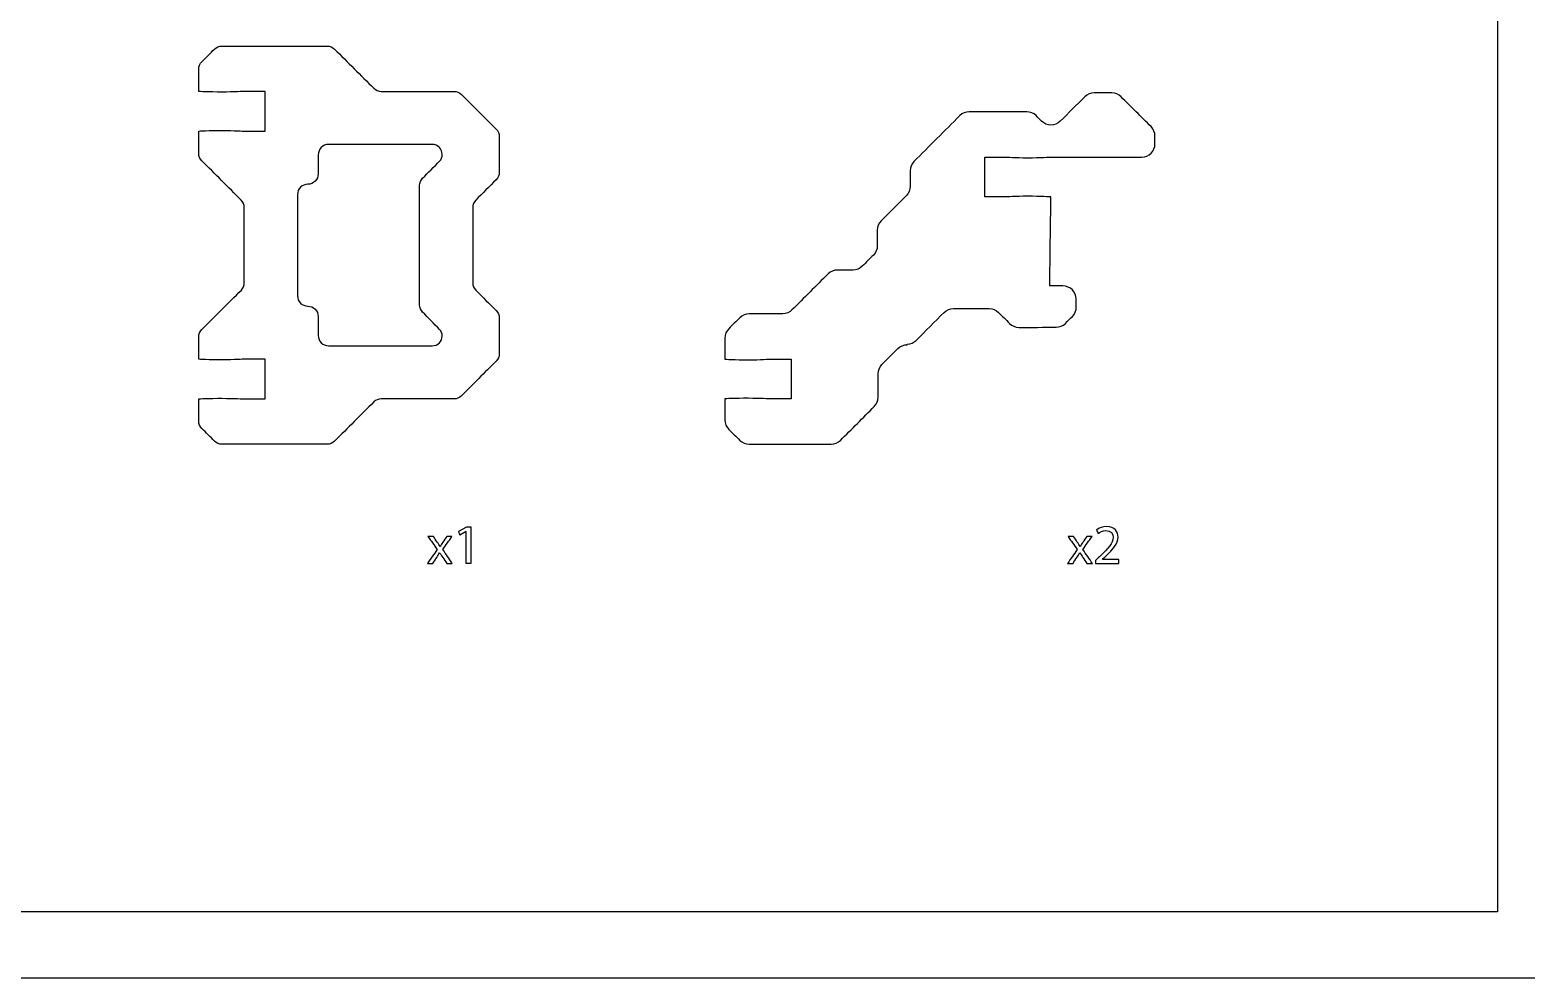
# Model space of a CAD drawing. Extents: x 0 to 430, y 150 to 450.
# Drawn here: x 215.7 to 328.4, y 150 to 221.5 of the extents above; entities that cross this region are included whole.
import ezdxf

# ---------------------------------------------------------------- set-up
doc = ezdxf.new("R2010")
doc.units = 0
doc.header["$MEASUREMENT"] = 0
doc.layers.add('DEFAULT', color=18, linetype='CONTINUOUS')

msp = doc.modelspace()

# ---------------------------------------------------------------- linework, layer by layer
at = {"layer": 'DEFAULT', "color": 116}
for points in [[(430, 150), (0, 150), (0, 450), (430, 450)], [(326.29, 155), (141.26, 155), (141.26, 335.79), (326.29, 335.79)]]:
    msp.add_lwpolyline(points, close=True, dxfattribs=at)
at = {"layer": 'DEFAULT', "color": 18}
msp.add_lwpolyline([(248.57, 183.66), (248.57, 183.66), (248.09, 183.4), (248.02, 183.69), (248.62, 184.01), (248.93, 184.01), (248.93, 181.26), (248.57, 181.26)], close=True, dxfattribs=at)
at = {"layer": 'DEFAULT', "color": 1}
for points, knots in [([(251.06, 210.74), (251.06, 211.65), (251.06, 212.55), (251.06, 213.45), (251.06, 213.66), (250.97, 213.86), (250.83, 214.01), (249.95, 214.88), (249.08, 215.75), (248.21, 216.62), (248.06, 216.77), (247.86, 216.85), (247.65, 216.85), (245.82, 216.85), (243.99, 216.85), (242.16, 216.85), (241.95, 216.85), (241.76, 216.94), (241.61, 217.08), (240.62, 218.07), (239.64, 219.05), (238.65, 220.04), (238.51, 220.19), (238.31, 220.27), (238.1, 220.27), (235.45, 220.27), (232.81, 220.27), (230.16, 220.27), (229.95, 220.27), (229.75, 220.19), (229.61, 220.04), (229.29, 219.72), (228.97, 219.4), (228.65, 219.08), (228.5, 218.94), (228.42, 218.74), (228.42, 218.53), (228.42, 217.97), (228.42, 217.41), (228.42, 216.85), (228.42, 216.82), (229.21, 216.8), (230.17, 216.8), (231.14, 216.8), (231.71, 216.85), (231.92, 216.85), (232.42, 216.85), (232.92, 216.85), (233.42, 216.85), (233.42, 215.85), (233.42, 214.85), (233.42, 213.85), (232.92, 213.85), (232.42, 213.85), (231.92, 213.85), (231.71, 213.85), (231.14, 213.9), (230.17, 213.9), (229.21, 213.9), (228.42, 213.88), (228.42, 213.85), (228.42, 213.29), (228.42, 212.73), (228.42, 212.18), (228.42, 211.97), (228.5, 211.77), (228.65, 211.62), (229.64, 210.63), (230.63, 209.64), (231.62, 208.65), (231.77, 208.5), (231.85, 208.3), (231.85, 208.1), (231.85, 206.21), (231.85, 204.32), (231.85, 202.42), (231.85, 202.22), (231.77, 202.02), (231.63, 201.87), (230.63, 200.88), (229.64, 199.89), (228.65, 198.9), (228.5, 198.75), (228.42, 198.55), (228.42, 198.34), (228.42, 197.78), (228.42, 197.22), (228.42, 196.66), (228.42, 196.64), (229.21, 196.61), (230.17, 196.61), (231.14, 196.61), (231.71, 196.66), (231.92, 196.66), (232.42, 196.66), (232.92, 196.66), (233.42, 196.66), (233.42, 195.66), (233.42, 194.66), (233.42, 193.66), (232.92, 193.66), (232.42, 193.66), (231.92, 193.66), (231.71, 193.66), (231.14, 193.71), (230.17, 193.71), (229.21, 193.71), (228.42, 193.69), (228.42, 193.66), (228.42, 193.1), (228.42, 192.55), (228.42, 191.99), (228.42, 191.78), (228.5, 191.58), (228.65, 191.44), (228.97, 191.12), (229.29, 190.8), (229.61, 190.48), (229.75, 190.33), (229.95, 190.25), (230.16, 190.25), (232.81, 190.25), (235.45, 190.25), (238.1, 190.25), (238.31, 190.25), (238.51, 190.33), (238.65, 190.48), (239.64, 191.46), (240.62, 192.45), (241.61, 193.44), (241.76, 193.58), (241.95, 193.66), (242.16, 193.66), (243.99, 193.66), (245.82, 193.66), (247.65, 193.66), (247.86, 193.66), (248.06, 193.75), (248.21, 193.89), (249.08, 194.77), (249.95, 195.64), (250.83, 196.51), (250.97, 196.66), (251.06, 196.86), (251.06, 197.07), (251.06, 197.97), (251.06, 198.87), (251.06, 199.77), (251.06, 199.98), (250.97, 200.18), (250.83, 200.33), (250.31, 200.84), (249.8, 201.35), (249.29, 201.87), (249.14, 202.01), (249.06, 202.21), (249.06, 202.42), (249.06, 204.31), (249.06, 206.2), (249.06, 208.1), (249.06, 208.3), (249.14, 208.5), (249.29, 208.65), (249.8, 209.16), (250.31, 209.68), (250.83, 210.19), (250.97, 210.34), (251.06, 210.54), (251.06, 210.74)], [1, 1, 1, 1, 8.68, 8.68, 8.68, 9.68, 9.68, 9.68, 20.180537, 20.180537, 20.180537, 21.180537, 21.180537, 21.180537, 36.743537, 36.743537, 36.743537, 37.743537, 37.743537, 37.743537, 49.594647, 49.594647, 49.594647, 50.594647, 50.594647, 50.594647, 73.095647, 73.095647, 73.095647, 74.095647, 74.095647, 74.095647, 77.928166, 77.928166, 77.928166, 78.928166, 78.928166, 78.928166, 83.679166, 83.679166, 83.679166, 84.679166, 84.679166, 84.679166, 85.679166, 85.679166, 85.679166, 89.929166, 89.929166, 89.929166, 98.439166, 98.439166, 98.439166, 102.689166, 102.689166, 102.689166, 103.689166, 103.689166, 103.689166, 104.689166, 104.689166, 104.689166, 109.439166, 109.439166, 109.439166, 110.439166, 110.439166, 110.439166, 122.352502, 122.352502, 122.352502, 123.352502, 123.352502, 123.352502, 139.433502, 139.433502, 139.433502, 140.433502, 140.433502, 140.433502, 152.355322, 152.355322, 152.355322, 153.355322, 153.355322, 153.355322, 158.115322, 158.115322, 158.115322, 159.115322, 159.115322, 159.115322, 160.115322, 160.115322, 160.115322, 164.365322, 164.365322, 164.365322, 172.875322, 172.875322, 172.875322, 177.125322, 177.125322, 177.125322, 178.125322, 178.125322, 178.125322, 179.125322, 179.125322, 179.125322, 183.866322, 183.866322, 183.866322, 184.866322, 184.866322, 184.866322, 188.698841, 188.698841, 188.698841, 189.698841, 189.698841, 189.698841, 212.199841, 212.199841, 212.199841, 213.199841, 213.199841, 213.199841, 225.050951, 225.050951, 225.050951, 226.050951, 226.050951, 226.050951, 241.613951, 241.613951, 241.613951, 242.613951, 242.613951, 242.613951, 253.114488, 253.114488, 253.114488, 254.114488, 254.114488, 254.114488, 261.793488, 261.793488, 261.793488, 262.793488, 262.793488, 262.793488, 268.965119, 268.965119, 268.965119, 269.965119, 269.965119, 269.965119, 286.054119, 286.054119, 286.054119, 287.054119, 287.054119, 287.054119, 293.225749, 293.225749, 293.225749, 294.225749, 294.225749, 294.225749, 294.225749]), ([(295.89, 216.74), (296.33, 216.74), (296.77, 216.74), (297.22, 216.74), (297.48, 216.74), (297.74, 216.63), (297.92, 216.44), (298.68, 215.69), (299.43, 214.94), (300.18, 214.19), (300.37, 214), (300.47, 213.74), (300.47, 213.48), (300.47, 213.28), (300.47, 213.09), (300.47, 212.9), (300.47, 212.34), (300.02, 211.9), (299.47, 211.9), (297.19, 211.9), (294.91, 211.9), (292.63, 211.9), (292.56, 211.89), (291.85, 211.85), (290.89, 211.85), (289.92, 211.85), (289.35, 211.9), (289.14, 211.9), (288.26, 211.89), (287.64, 211.9), (287.64, 211.9), (287.64, 210.9), (287.64, 209.9), (287.64, 208.89), (288.14, 208.89), (288.64, 208.89), (289.14, 208.89), (289.35, 208.89), (289.92, 208.94), (290.89, 208.94), (291.85, 208.94), (292.57, 208.89), (292.63, 208.89), (292.6, 206.66), (292.57, 204.42), (292.54, 202.18), (292.88, 202.18), (293.21, 202.18), (293.54, 202.18), (294.09, 202.18), (294.54, 201.73), (294.54, 201.18), (294.54, 200.98), (294.54, 200.79), (294.54, 200.59), (294.54, 200.33), (294.44, 200.07), (294.25, 199.89), (294.07, 199.71), (293.9, 199.54), (293.72, 199.36), (293.53, 199.17), (293.28, 199.07), (293.02, 199.07), (292.08, 199.06), (291.15, 199.06), (290.22, 199.06), (289.95, 199.06), (289.7, 199.17), (289.51, 199.36), (289.24, 199.63), (288.96, 199.91), (288.68, 200.18), (288.5, 200.37), (288.24, 200.48), (287.97, 200.48), (287.08, 200.48), (286.19, 200.48), (285.29, 200.48), (285.03, 200.48), (284.77, 200.37), (284.58, 200.18), (283.88, 199.48), (283.18, 198.78), (282.48, 198.08), (282.3, 197.9), (282.06, 197.8), (281.81, 197.79), (281.81, 197.78), (281.81, 197.77), (281.81, 197.75), (281.54, 197.75), (281.29, 197.65), (281.1, 197.46), (280.7, 197.06), (280.3, 196.66), (279.9, 196.26), (279.72, 196.07), (279.61, 195.82), (279.61, 195.55), (279.61, 194.96), (279.61, 194.38), (279.61, 193.79), (279.61, 193.53), (279.5, 193.27), (279.32, 193.09), (278.47, 192.24), (277.62, 191.39), (276.77, 190.54), (276.59, 190.36), (276.33, 190.25), (276.07, 190.25), (274.01, 190.25), (271.95, 190.25), (269.89, 190.25), (269.63, 190.25), (269.38, 190.36), (269.19, 190.54), (268.91, 190.82), (268.64, 191.1), (268.36, 191.37), (268.17, 191.56), (268.07, 191.81), (268.07, 192.08), (268.07, 192.61), (268.07, 193.14), (268.07, 193.66), (268.07, 193.69), (268.85, 193.71), (269.82, 193.71), (270.78, 193.71), (271.35, 193.66), (271.56, 193.66), (272.06, 193.66), (272.56, 193.66), (273.07, 193.66), (273.07, 194.67), (273.07, 195.67), (273.07, 196.67), (273.07, 196.67), (272.44, 196.66), (271.57, 196.66), (271.35, 196.67), (270.78, 196.62), (269.82, 196.61), (268.85, 196.62), (268.07, 196.64), (268.07, 196.67), (268.07, 197.2), (268.07, 197.73), (268.07, 198.25), (268.07, 198.52), (268.17, 198.77), (268.36, 198.96), (268.64, 199.24), (268.91, 199.51), (269.19, 199.79), (269.38, 199.98), (269.63, 200.08), (269.89, 200.08), (270.74, 200.08), (271.58, 200.08), (272.42, 200.08), (272.68, 200.08), (272.94, 200.19), (273.12, 200.37), (274.03, 201.28), (274.93, 202.19), (275.84, 203.09), (276.03, 203.28), (276.28, 203.38), (276.54, 203.38), (276.93, 203.38), (277.32, 203.38), (277.72, 203.38), (277.98, 203.38), (278.23, 203.49), (278.42, 203.68), (278.7, 203.95), (278.97, 204.23), (279.25, 204.51), (279.44, 204.69), (279.55, 204.95), (279.55, 205.21), (279.55, 205.6), (279.55, 205.99), (279.55, 206.38), (279.55, 206.65), (279.65, 206.9), (279.84, 207.09), (280.47, 207.72), (281.1, 208.35), (281.73, 208.98), (281.92, 209.17), (282.02, 209.42), (282.02, 209.69), (282.02, 210.08), (282.02, 210.47), (282.02, 210.86), (282.02, 211.12), (282.13, 211.38), (282.31, 211.56), (283.46, 212.72), (284.61, 213.87), (285.77, 215.02), (285.95, 215.21), (286.21, 215.31), (286.47, 215.31), (287.92, 215.31), (289.36, 215.31), (290.81, 215.31), (291.07, 215.31), (291.33, 215.21), (291.52, 215.02), (291.65, 214.88), (291.79, 214.74), (291.93, 214.61), (292.32, 214.21), (292.95, 214.21), (293.34, 214.61), (293.96, 215.22), (294.57, 215.83), (295.18, 216.44), (295.37, 216.63), (295.62, 216.74), (295.89, 216.74)], [1, 1, 1, 1, 4.76, 4.76, 4.76, 5.76, 5.76, 5.76, 14.810967, 14.810967, 14.810967, 15.810967, 15.810967, 15.810967, 17.450967, 17.450967, 17.450967, 18.450967, 18.450967, 18.450967, 37.840967, 37.840967, 37.840967, 38.840967, 38.840967, 38.840967, 39.840967, 39.840967, 39.840967, 40.840967, 40.840967, 40.840967, 49.350967, 49.350967, 49.350967, 53.610967, 53.610967, 53.610967, 54.610967, 54.610967, 54.610967, 55.610967, 55.610967, 55.610967, 74.642743, 74.642743, 74.642743, 77.482743, 77.482743, 77.482743, 78.482743, 78.482743, 78.482743, 80.142743, 80.142743, 80.142743, 81.142743, 81.142743, 81.142743, 83.264063, 83.264063, 83.264063, 84.264063, 84.264063, 84.264063, 92.19407, 92.19407, 92.19407, 93.19407, 93.19407, 93.19407, 96.517471, 96.517471, 96.517471, 97.517471, 97.517471, 97.517471, 105.117471, 105.117471, 105.117471, 106.117471, 106.117471, 106.117471, 114.546184, 114.546184, 114.546184, 115.546184, 115.546184, 115.546184, 115.646184, 115.646184, 115.646184, 116.646184, 116.646184, 116.646184, 121.45451, 121.45451, 121.45451, 122.45451, 122.45451, 122.45451, 127.43451, 127.43451, 127.43451, 128.43451, 128.43451, 128.43451, 138.63099, 138.63099, 138.63099, 139.63099, 139.63099, 139.63099, 157.13099, 157.13099, 157.13099, 158.13099, 158.13099, 158.13099, 161.454392, 161.454392, 161.454392, 162.454392, 162.454392, 162.454392, 166.954392, 166.954392, 166.954392, 167.954392, 167.954392, 167.954392, 168.954392, 168.954392, 168.954392, 173.214392, 173.214392, 173.214392, 181.724392, 181.724392, 181.724392, 182.724392, 182.724392, 182.724392, 183.724392, 183.724392, 183.724392, 184.724392, 184.724392, 184.724392, 189.224392, 189.224392, 189.224392, 190.224392, 190.224392, 190.224392, 193.547794, 193.547794, 193.547794, 194.547794, 194.547794, 194.547794, 201.697794, 201.697794, 201.697794, 202.697794, 202.697794, 202.697794, 213.58017, 213.58017, 213.58017, 214.58017, 214.58017, 214.58017, 217.90017, 217.90017, 217.90017, 218.90017, 218.90017, 218.90017, 222.216508, 222.216508, 222.216508, 223.216508, 223.216508, 223.216508, 226.536508, 226.536508, 226.536508, 227.536508, 227.536508, 227.536508, 235.109625, 235.109625, 235.109625, 236.109625, 236.109625, 236.109625, 239.42964, 239.42964, 239.42964, 240.42964, 240.42964, 240.42964, 254.274791, 254.274791, 254.274791, 255.274791, 255.274791, 255.274791, 267.564791, 267.564791, 267.564791, 268.564791, 268.564791, 268.564791, 270.21942, 270.21942, 270.21942, 271.21942, 271.21942, 271.21942, 278.587473, 278.587473, 278.587473, 279.587473, 279.587473, 279.587473, 279.587473]), ([(246.55, 197.89), (246.4, 197.75), (246.21, 197.67), (246, 197.67), (243.4, 197.67), (240.8, 197.67), (238.2, 197.67), (237.77, 197.67), (237.42, 198.02), (237.42, 198.45), (237.42, 198.93), (237.42, 199.4), (237.42, 199.88), (237.42, 200.31), (237.07, 200.66), (236.64, 200.66), (236.21, 200.66), (235.86, 201.01), (235.86, 201.45), (235.86, 203.99), (235.86, 206.53), (235.86, 209.07), (235.86, 209.5), (236.21, 209.85), (236.64, 209.85), (237.07, 209.85), (237.42, 210.2), (237.42, 210.63), (237.42, 211.11), (237.42, 211.59), (237.42, 212.07), (237.42, 212.5), (237.77, 212.85), (238.2, 212.85), (240.8, 212.85), (243.4, 212.85), (246, 212.85), (246.21, 212.85), (246.4, 212.77), (246.55, 212.62), (246.81, 212.34), (246.84, 211.86), (246.57, 211.59), (246.14, 211.16), (245.71, 210.73), (245.29, 210.31), (245.14, 210.16), (245.06, 209.96), (245.06, 209.75), (245.06, 206.76), (245.06, 203.76), (245.06, 200.76), (245.06, 200.56), (245.14, 200.36), (245.29, 200.21), (245.71, 199.78), (246.13, 199.34), (246.56, 198.91), (246.83, 198.63), (246.83, 198.17), (246.55, 197.89)], [1, 1, 1, 1, 2, 2, 2, 24.092, 24.092, 24.092, 25.092, 25.092, 25.092, 29.152, 29.152, 29.152, 30.153, 30.153, 30.153, 31.153, 31.153, 31.153, 52.753, 52.753, 52.753, 53.754, 53.754, 53.754, 54.754, 54.754, 54.754, 58.825, 58.825, 58.825, 59.825, 59.825, 59.825, 81.917, 81.917, 81.917, 82.917, 82.917, 82.917, 83.917, 83.917, 83.917, 89.042818, 89.042818, 89.042818, 90.042818, 90.042818, 90.042818, 115.531818, 115.531818, 115.531818, 116.531818, 116.531818, 116.531818, 121.685523, 121.685523, 121.685523, 122.685523, 122.685523, 122.685523, 122.685523])]:
    msp.add_open_spline(points, degree=3, knots=knots, dxfattribs=at)
at = {"layer": 'DEFAULT', "color": 18}
for points, knots in [([(296, 181.26), (296, 181.33), (296, 181.41), (296, 181.49), (296.1, 181.58), (296.2, 181.67), (296.29, 181.77), (297, 182.44), (297.31, 182.79), (297.32, 183.21), (297.32, 183.49), (297.18, 183.75), (296.77, 183.75), (296.52, 183.75), (296.31, 183.62), (296.19, 183.51), (296.15, 183.6), (296.11, 183.69), (296.07, 183.77), (296.26, 183.94), (296.53, 184.05), (296.85, 184.05), (297.44, 184.05), (297.69, 183.65), (297.69, 183.25), (297.69, 182.75), (297.32, 182.34), (296.74, 181.78), (296.67, 181.71), (296.59, 181.64), (296.52, 181.57), (296.93, 181.57), (297.35, 181.57), (297.76, 181.57), (297.76, 181.46), (297.76, 181.36), (297.76, 181.26), (297.17, 181.26), (296.59, 181.26), (296, 181.26)], [4.977, 4.977, 4.977, 4.977, 5.624, 5.624, 5.624, 6.777406, 6.777406, 6.777406, 7.777406, 7.777406, 7.777406, 8.777406, 8.777406, 8.777406, 9.777406, 9.777406, 9.777406, 10.593759, 10.593759, 10.593759, 11.593759, 11.593759, 11.593759, 12.593759, 12.593759, 12.593759, 13.593759, 13.593759, 13.593759, 14.466644, 14.466644, 14.466644, 17.968644, 17.968644, 17.968644, 18.844644, 18.844644, 18.844644, 23.821644, 23.821644, 23.821644, 23.821644]), ([(246.1, 183.3), (246.2, 183.16), (246.29, 183.01), (246.39, 182.86), (246.47, 182.75), (246.53, 182.65), (246.6, 182.53), (246.6, 182.53), (246.61, 182.53), (246.61, 182.53), (246.68, 182.65), (246.75, 182.76), (246.81, 182.87), (246.91, 183.01), (247.01, 183.16), (247.1, 183.3), (247.24, 183.3), (247.37, 183.3), (247.5, 183.3), (247.27, 182.97), (247.04, 182.64), (246.81, 182.31), (247.05, 181.96), (247.28, 181.61), (247.52, 181.26), (247.38, 181.26), (247.24, 181.26), (247.1, 181.26), (247, 181.41), (246.9, 181.56), (246.8, 181.72), (246.72, 181.84), (246.65, 181.95), (246.57, 182.07), (246.5, 181.95), (246.43, 181.84), (246.36, 181.72), (246.26, 181.56), (246.16, 181.41), (246.06, 181.26), (245.92, 181.26), (245.79, 181.26), (245.65, 181.26), (245.89, 181.61), (246.14, 181.95), (246.38, 182.3), (246.15, 182.64), (245.92, 182.97), (245.68, 183.3), (245.82, 183.3), (245.96, 183.3), (246.1, 183.3)], [0, 0, 0, 0, 1.496308, 1.496308, 1.496308, 2.496308, 2.496308, 2.496308, 2.532308, 2.532308, 2.532308, 3.532308, 3.532308, 3.532308, 5.012538, 5.012538, 5.012538, 6.150538, 6.150538, 6.150538, 9.58363, 9.58363, 9.58363, 13.210133, 13.210133, 13.210133, 14.409133, 14.409133, 14.409133, 15.970148, 15.970148, 15.970148, 16.993148, 16.993148, 16.993148, 17.993148, 17.993148, 17.993148, 19.546566, 19.546566, 19.546566, 20.711566, 20.711566, 20.711566, 24.322586, 24.322586, 24.322586, 27.778892, 27.778892, 27.778892, 28.953892, 28.953892, 28.953892, 28.953892]), ([(294.33, 183.3), (294.43, 183.16), (294.53, 183.01), (294.62, 182.86), (294.7, 182.75), (294.76, 182.65), (294.83, 182.53), (294.84, 182.53), (294.84, 182.53), (294.84, 182.53), (294.91, 182.65), (294.98, 182.76), (295.05, 182.87), (295.14, 183.01), (295.24, 183.16), (295.34, 183.3), (295.47, 183.3), (295.6, 183.3), (295.74, 183.3), (295.5, 182.97), (295.27, 182.64), (295.04, 182.31), (295.28, 181.96), (295.52, 181.61), (295.76, 181.26), (295.62, 181.26), (295.48, 181.26), (295.34, 181.26), (295.24, 181.41), (295.14, 181.56), (295.04, 181.72), (294.96, 181.84), (294.89, 181.95), (294.81, 182.07), (294.74, 181.95), (294.67, 181.84), (294.59, 181.72), (294.49, 181.56), (294.39, 181.41), (294.3, 181.26), (294.16, 181.26), (294.02, 181.26), (293.88, 181.26), (294.13, 181.61), (294.37, 181.95), (294.61, 182.3), (294.38, 182.64), (294.15, 182.97), (293.92, 183.3), (294.06, 183.3), (294.19, 183.3), (294.33, 183.3)], [1.175, 1.175, 1.175, 1.175, 2.671308, 2.671308, 2.671308, 3.671308, 3.671308, 3.671308, 3.707308, 3.707308, 3.707308, 4.707308, 4.707308, 4.707308, 6.187538, 6.187538, 6.187538, 7.325538, 7.325538, 7.325538, 10.75863, 10.75863, 10.75863, 14.385133, 14.385133, 14.385133, 15.584133, 15.584133, 15.584133, 17.145148, 17.145148, 17.145148, 18.168148, 18.168148, 18.168148, 19.168148, 19.168148, 19.168148, 20.721566, 20.721566, 20.721566, 21.885566, 21.885566, 21.885566, 25.496014, 25.496014, 25.496014, 28.952321, 28.952321, 28.952321, 30.127321, 30.127321, 30.127321, 30.127321])]:
    msp.add_open_spline(points, degree=3, knots=knots, dxfattribs=at)

doc.saveas('drawing.dxf')
